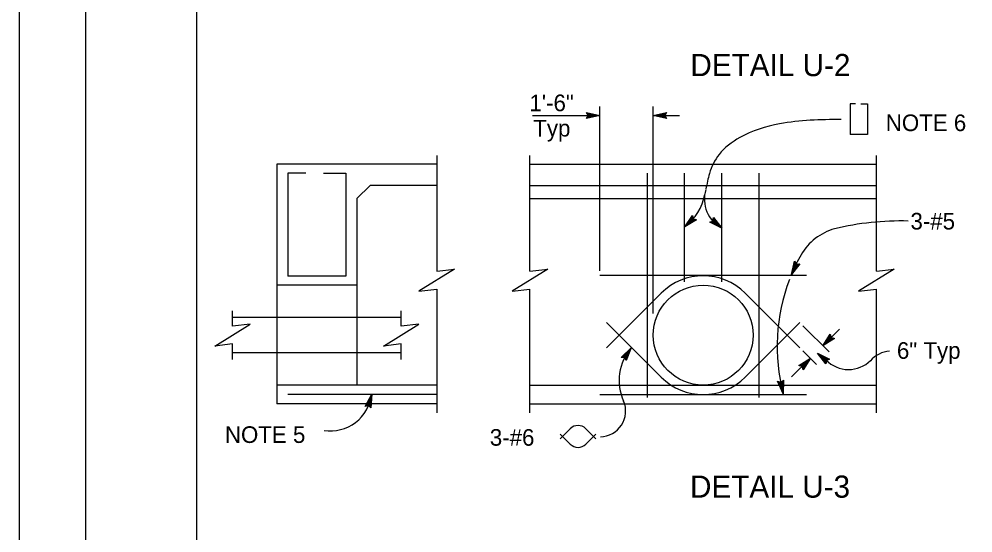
# Model space of a CAD drawing. Extents: x -894 to 866, y -472 to 714.
# Drawn here: x -894 to -464.5, y -125.2 to 106.4 of the extents above; entities that cross this region are included whole.
import ezdxf

# ---------------------------------------------------------------- set-up
doc = ezdxf.new("R2010")
doc.units = 0
for name, color, linetype in [('56 Stage 3 Anno', 7, 'Continuous'), ('57 Undefined', 7, 'Continuous'), ('60 Nongeo Data', 7, 'Continuous'), ('border_PLOTTING-ELEMENTS', 7, 'Continuous'), ('border_rw_22x34_Cut_Lines', 7, 'Continuous'), ('border_SHEET', 7, 'Continuous')]:
    doc.layers.add(name, color=color, linetype=linetype)

msp = doc.modelspace()

# ---------------------------------------------------------------- linework, layer by layer
at = {"layer": '56 Stage 3 Anno'}
for p, q in [((-632.45, 31.46), (-632.45, 66.96)), ((-608.44, 31.46), (-608.44, 66.96)), ((-662.79, 62.96), (-632.45, 62.96)), ((-637.65, 62.96), (-638.45, 64.3)), ((-638.45, 64.3), (-638.45, 64.3)), ((-638.45, 64.3), (-632.45, 62.96)), ((-632.45, 62.96), (-638.45, 61.63)), ((-638.45, 61.63), (-637.65, 62.96)), ((-638.45, 61.63), (-638.45, 61.63)), ((-638.24, 63.94), (-633.83, 62.96)), ((-633.85, 62.95), (-638.22, 61.99)), ((-635.22, 62.96), (-638.04, 62.33)), ((-638, 63.58), (-635.22, 62.96)), ((-637.83, 63.23), (-636.6, 62.96)), ((-636.6, 62.96), (-637.81, 62.69)), ((-632.45, 62.96), (-632.45, 62.96)), ((-608.44, 62.96), (-602.44, 64.29)), ((-608.44, 62.96), (-596.63, 62.96)), ((-602.44, 61.62), (-608.44, 62.96)), ((-608.44, 62.96), (-608.44, 62.96)), ((-602.66, 61.97), (-607.06, 62.96)), ((-607.05, 62.96), (-602.68, 63.93)), ((-605.68, 62.95), (-602.86, 63.58)), ((-602.89, 62.33), (-605.68, 62.95)), ((-604.3, 62.95), (-603.09, 63.22)), ((-603.07, 62.68), (-604.3, 62.95)), ((-602.44, 64.29), (-603.24, 62.96)), ((-603.24, 62.96), (-602.44, 61.62)), ((-602.44, 64.29), (-602.44, 64.29)), ((-602.44, 61.62), (-602.44, 61.62)), ((-632.45, -7.04), (-632.45, 31.46)), ((-608.44, -26.35), (-608.44, 31.46)), ((-594.28, 12.8), (-590.83, 17.89)), ((-594.28, 12.8), (-590.83, 17.89)), ((-593.27, 13.76), (-590.76, 17.47)), ((-593.27, 13.76), (-590.76, 17.47)), ((-590.83, 17.89), (-590.83, 17.89)), ((-590.83, 17.89), (-590.5, 16.37)), ((-590.83, 17.89), (-590.83, 17.89)), ((-590.83, 17.89), (-590.5, 16.37)), ((-589, 15.95), (-594.28, 12.8)), ((-589, 15.95), (-594.28, 12.8)), ((-589.4, 16.06), (-593.28, 13.75)), ((-589.4, 16.06), (-593.28, 13.75)), ((-592.27, 14.7), (-590.65, 17.09)), ((-592.27, 14.7), (-590.65, 17.09)), ((-589.82, 16.16), (-592.27, 14.7)), ((-589.82, 16.16), (-592.27, 14.7)), ((-591.27, 15.65), (-590.57, 16.67)), ((-591.27, 15.65), (-590.57, 16.67)), ((-590.19, 16.29), (-591.27, 15.65)), ((-590.19, 16.29), (-591.27, 15.65)), ((-590.5, 16.37), (-589, 15.95)), ((-590.5, 16.37), (-589, 15.95)), ((-589, 15.95), (-589, 15.95)), ((-589, 15.95), (-589, 15.95)), ((-583.01, 14.82), (-581.55, 15.36)), ((-577.5, 12.09), (-583.01, 14.82)), ((-583.01, 14.82), (-583.01, 14.82)), ((-578.59, 12.96), (-582.6, 14.96)), ((-579.65, 13.83), (-582.24, 15.11)), ((-580.73, 14.7), (-581.83, 15.25)), ((-581.55, 15.36), (-581.33, 16.9)), ((-581.51, 15.68), (-580.73, 14.7)), ((-581.43, 16.06), (-579.65, 13.83)), ((-581.39, 16.49), (-578.58, 12.96)), ((-581.33, 16.9), (-581.33, 16.9)), ((-581.33, 16.9), (-577.5, 12.09)), ((-594.28, 12.8), (-594.28, 12.8)), ((-594.28, 12.8), (-594.28, 12.8)), ((-577.5, 12.09), (-577.5, 12.09)), ((-546.21, -8.7), (-544.83, -2.71)), ((-542.42, -3.86), (-546.21, -8.7)), ((-545.61, -7.45), (-544.6, -3.08)), ((-542.83, -3.91), (-545.61, -7.46)), ((-545.02, -6.21), (-544.37, -3.39)), ((-543.26, -3.96), (-545.02, -6.21)), ((-544.83, -2.71), (-544.83, -2.71)), ((-544.83, -2.71), (-543.97, -4.01)), ((-544.42, -4.96), (-544.14, -3.76)), ((-543.64, -3.97), (-544.42, -4.96)), ((-543.97, -4.01), (-542.42, -3.86)), ((-542.42, -3.86), (-542.42, -3.86)), ((-546.21, -8.7), (-546.21, -8.7)), ((-541.04, -31.8), (-529.2, -43.64)), ((-524.5, -33.29), (-532.03, -40.82)), ((-532.03, -40.82), (-528.73, -35.63)), ((-526.84, -37.52), (-532.03, -40.82)), ((-531.05, -39.83), (-528.64, -36.05)), ((-527.24, -37.42), (-531.05, -39.84)), ((-530.07, -38.86), (-528.52, -36.42)), ((-527.66, -37.33), (-530.07, -38.86)), ((-529.1, -37.89), (-528.43, -36.84)), ((-528.03, -37.21), (-529.1, -37.89)), ((-528.73, -35.63), (-528.73, -35.63)), ((-528.73, -35.63), (-528.35, -37.14)), ((-528.35, -37.14), (-526.84, -37.52)), ((-526.84, -37.52), (-526.84, -37.52)), ((-622.85, -46.06), (-618.37, -41.84)), ((-618.37, -41.84), (-620.63, -47.55)), ((-618.37, -41.84), (-618.37, -41.84)), ((-532.03, -40.82), (-532.03, -40.82)), ((-621.29, -46.14), (-622.85, -46.06)), ((-622.85, -46.06), (-622.85, -46.06)), ((-622.43, -46.08), (-619.15, -42.98)), ((-622, -46.08), (-619.92, -44.12)), ((-621.62, -46.13), (-620.7, -45.27)), ((-620.63, -47.55), (-621.29, -46.14)), ((-620.7, -45.27), (-621.15, -46.42)), ((-619.92, -44.12), (-620.99, -46.82)), ((-619.15, -42.99), (-620.8, -47.16)), ((-546.11, -54.89), (-537.69, -46.47)), ((-542.88, -49.77), (-537.69, -46.47)), ((-541.04, -43.11), (-534.86, -49.3)), ((-537.69, -46.47), (-540.99, -51.66)), ((-537.69, -46.47), (-537.69, -46.47)), ((-530.7, -48.98), (-534.51, -44.16)), ((-534.51, -44.16), (-534.51, -44.16)), ((-534.51, -44.16), (-529.02, -46.91)), ((-530.7, -48.98), (-534.51, -44.16)), ((-534.51, -44.16), (-534.51, -44.16)), ((-534.51, -44.16), (-529.02, -46.91)), ((-530.69, -48.98), (-534.5, -44.16)), ((-534.5, -44.16), (-534.5, -44.16)), ((-534.5, -44.16), (-529.01, -46.91)), ((-530.69, -48.98), (-534.5, -44.16)), ((-534.5, -44.16), (-534.5, -44.16)), ((-534.5, -44.16), (-529.01, -46.91)), ((-530.64, -48.57), (-533.44, -45.03)), ((-530.64, -48.57), (-533.44, -45.03)), ((-533.43, -45.03), (-529.43, -47.04)), ((-533.43, -45.03), (-529.43, -47.04)), ((-530.63, -48.57), (-533.43, -45.03)), ((-530.63, -48.57), (-533.43, -45.03)), ((-533.42, -45.03), (-529.42, -47.04)), ((-533.42, -45.03), (-529.42, -47.04)), ((-530.6, -48.14), (-532.37, -45.9)), ((-532.37, -45.9), (-529.78, -47.19)), ((-530.6, -48.14), (-532.37, -45.9)), ((-532.37, -45.9), (-529.78, -47.19)), ((-530.59, -48.14), (-532.36, -45.9)), ((-532.36, -45.9), (-529.77, -47.19)), ((-530.59, -48.14), (-532.36, -45.9)), ((-532.36, -45.9), (-529.77, -47.19)), ((-530.52, -47.76), (-531.3, -46.77)), ((-531.3, -46.77), (-530.19, -47.32)), ((-530.52, -47.76), (-531.3, -46.77)), ((-531.3, -46.77), (-530.19, -47.32)), ((-530.51, -47.76), (-531.29, -46.77)), ((-531.29, -46.77), (-530.18, -47.32)), ((-530.51, -47.76), (-531.29, -46.77)), ((-531.29, -46.77), (-530.18, -47.32)), ((-529.02, -46.91), (-530.48, -47.43)), ((-529.02, -46.91), (-530.48, -47.43)), ((-529.01, -46.91), (-530.47, -47.43)), ((-529.01, -46.91), (-530.47, -47.43)), ((-529.02, -46.91), (-529.02, -46.91)), ((-529.02, -46.91), (-529.02, -46.91)), ((-529.01, -46.91), (-529.01, -46.91)), ((-529.01, -46.91), (-529.01, -46.91)), ((-620.63, -47.55), (-620.63, -47.55)), ((-541.36, -50.15), (-542.88, -49.77)), ((-542.88, -49.77), (-542.88, -49.77)), ((-542.47, -49.87), (-538.66, -47.45)), ((-542.05, -49.95), (-539.64, -48.42)), ((-541.68, -50.08), (-540.62, -49.4)), ((-540.99, -51.66), (-541.36, -50.15)), ((-540.62, -49.4), (-541.28, -50.44)), ((-539.64, -48.42), (-541.2, -50.86)), ((-538.67, -47.46), (-541.08, -51.24)), ((-530.48, -47.43), (-530.7, -48.98)), ((-530.48, -47.43), (-530.7, -48.98)), ((-530.7, -48.98), (-530.7, -48.98)), ((-530.7, -48.98), (-530.7, -48.98)), ((-530.47, -47.43), (-530.69, -48.98)), ((-530.47, -47.43), (-530.69, -48.98)), ((-530.69, -48.98), (-530.69, -48.98)), ((-530.69, -48.98), (-530.69, -48.98)), ((-540.99, -51.66), (-540.99, -51.66)), ((-549.91, -62.45), (-552.42, -56.84)), ((-552.42, -56.84), (-552.42, -56.84)), ((-552.42, -56.84), (-550.96, -57.36)), ((-550.19, -61.09), (-552.02, -57)), ((-550.46, -59.74), (-551.64, -57.1)), ((-550.74, -58.39), (-551.24, -57.26)), ((-550.96, -57.36), (-549.8, -56.3)), ((-550.72, -57.13), (-550.74, -58.39)), ((-550.41, -56.89), (-550.46, -59.74)), ((-550.11, -56.59), (-550.19, -61.1)), ((-549.8, -56.3), (-549.91, -62.45)), ((-549.8, -56.3), (-549.8, -56.3)), ((-738.15, -68.14), (-735.25, -62.72)), ((-737.75, -68.03), (-735.62, -64.05)), ((-735.62, -64.06), (-735.86, -68.54)), ((-735.25, -62.72), (-735.58, -68.86)), ((-735.25, -62.72), (-735.25, -62.72)), ((-549.91, -62.45), (-549.91, -62.45)), ((-736.65, -67.73), (-738.15, -68.14)), ((-738.15, -68.14), (-738.15, -68.14)), ((-737.34, -67.9), (-736, -65.38)), ((-736.96, -67.82), (-736.37, -66.71)), ((-735.58, -68.86), (-736.65, -67.73)), ((-736.37, -66.71), (-736.43, -67.95)), ((-736, -65.38), (-736.15, -68.27)), ((-735.58, -68.86), (-735.58, -68.86))]:
    msp.add_line(p, q, dxfattribs=at)
for centre, radius, start, end in [((-607.95, 31.35), 23.04, 306.3848, 349.8788), ((-570.55, 25.22), 14.86, 163.0638, 242.1072), ((-496.87, -113.63), 129.05, 88.5872, 103.4075), ((-519.54, -13.07), 26, 106.2128, 149.2872), ((-467.98, -41.09), 84.67, 150.8029, 157.5103), ((-467.98, -41.09), 84.67, 159.2145, 194.6124), ((-601.34, -56.46), 22.45, 139.3462, 204.4781), ((-501.11, -55.85), 12.63, 94.1424, 139.0342), ((-520.47, -37.46), 14.09, 224.1694, 314.5689), ((-753.83, -60.62), 18.59, 261.2788, 353.564), ((-632.5, -70.26), 11.63, 271.3247, 22.7537)]:
    msp.add_arc(centre, radius, start, end, dxfattribs=at)
msp.add_spline([(-523.82, 61.14), (-551.53, 59.19), (-569.47, 52.96), (-578.77, 45.43), (-583.14, 36.78), (-584.71, 29.84)], degree=3, dxfattribs=at)
at = {"layer": '60 Nongeo Data'}
for p, q in [((-519.7, 68.26), (-519.7, 54.31)), ((-517.3, 68.26), (-519.7, 68.26)), ((-514.9, 68.26), (-511.9, 68.26)), ((-511.9, 68.26), (-511.9, 54.31)), ((-511.9, 54.31), (-519.7, 54.31)), ((-705.95, 44.96), (-705.95, -7.29)), ((-663.95, -7.29), (-663.95, 44.96)), ((-507.95, -7.29), (-507.95, 44.96)), ((-705.95, 40.96), (-777.95, 40.96)), ((-777.95, 40.96), (-777.95, -28.04)), ((-663.95, 40.96), (-507.95, 40.96)), ((-772.95, 36.96), (-772.95, -9.54)), ((-764.95, 36.96), (-772.95, 36.96)), ((-756.95, 36.96), (-746.95, 36.96)), ((-746.95, 36.96), (-746.95, -9.54)), ((-611.1, -64.09), (-611.1, 36.96)), ((-594.33, -12.05), (-594.33, 36.96)), ((-577.56, -12.05), (-577.56, 36.96)), ((-560.78, -64.09), (-560.78, 36.96)), ((-735.95, 31.46), (-741.95, 25.46)), ((-705.95, 31.46), (-735.95, 31.46)), ((-663.95, 31.46), (-507.95, 31.46)), ((-741.95, 25.46), (-741.95, -28.04)), ((-663.95, 25.46), (-507.95, 25.46)), ((-746.95, -9.54), (-772.95, -9.54)), ((-632.45, -9.04), (-539.45, -9.04)), ((-741.95, -13.54), (-777.95, -13.54)), ((-705.95, -15.29), (-705.95, -71.04)), ((-663.95, -71.04), (-663.95, -15.29)), ((-629.43, -41.7), (-604.86, -17.13)), ((-542.46, -41.7), (-567.03, -17.13)), ((-507.95, -71.04), (-507.95, -15.29)), ((-797.95, -32.04), (-797.95, -25.04)), ((-721.95, -32.04), (-721.95, -25.04)), ((-721.95, -28.04), (-797.95, -28.04)), ((-777.95, -28.04), (-777.95, -44.04)), ((-741.95, -28.04), (-741.95, -44.04)), ((-604.86, -54.96), (-629.43, -30.39)), ((-567.03, -54.96), (-542.46, -30.39)), ((-797.95, -47.04), (-797.95, -40.04)), ((-721.95, -47.04), (-721.95, -40.04)), ((-721.95, -44.04), (-797.95, -44.04)), ((-777.95, -44.04), (-777.95, -67.04)), ((-741.95, -44.04), (-741.95, -58.54)), ((-741.95, -58.54), (-777.95, -58.54)), ((-705.95, -58.54), (-741.95, -58.54)), ((-663.95, -58.54), (-507.95, -58.54)), ((-705.95, -62.79), (-772.95, -62.79)), ((-632.45, -62.79), (-539.45, -62.79)), ((-705.95, -67.04), (-777.95, -67.04)), ((-663.95, -67.04), (-507.95, -67.04)), ((-650.33, -82.78), (-645.79, -78.24)), ((-645.79, -85.23), (-650.33, -80.69)), ((-634.25, -82.78), (-638.79, -78.24)), ((-638.79, -85.23), (-634.25, -80.69))]:
    msp.add_line(p, q, dxfattribs=at)
for points in [[(-705.95, -7.29), (-697.95, -6.29), (-713.95, -16.29), (-705.95, -15.29)], [(-663.95, -7.29), (-655.95, -6.29), (-671.95, -16.29), (-663.95, -15.29)], [(-507.95, -7.29), (-499.95, -6.29), (-515.95, -16.29), (-507.95, -15.29)], [(-797.95, -40.04), (-805.95, -41.04), (-789.95, -31.04), (-797.95, -32.04)], [(-721.95, -40.04), (-729.95, -41.04), (-713.95, -31.04), (-721.95, -32.04)]]:
    msp.add_lwpolyline(points, dxfattribs=at)
msp.add_circle((-585.94, -36.04), 22.5, dxfattribs=at)
for centre, radius, start, end in [((-585.94, -36.04), 26.75, 45, 135), ((-585.94, -36.04), 26.75, 45, 135), ((-585.94, -36.04), 26.75, 225, 315), ((-585.94, -36.04), 26.75, 225, 315), ((-642.29, -81.73), 4.94, 45, 135), ((-642.29, -81.73), 4.94, 45, 135), ((-642.29, -81.73), 4.94, 225, 315), ((-642.29, -81.73), 4.94, 225, 315)]:
    msp.add_arc(centre, radius, start, end, dxfattribs=at)
at = {"layer": 'border_PLOTTING-ELEMENTS'}
for points in [[(-894.04, -472.44), (865.96, -472.44), (865.96, 713.56), (-894.04, 713.56)], [(-864.04, 670.56), (835.96, 670.56), (835.96, -429.44), (-864.04, -429.44)]]:
    msp.add_lwpolyline(points, close=True, dxfattribs=at)
at = {"layer": 'border_rw_22x34_Cut_Lines'}
msp.add_lwpolyline([(-864.04, 670.56), (835.96, 670.56), (835.96, -429.44), (-864.04, -429.44)], close=True, dxfattribs=at)
at = {"layer": 'border_SHEET'}
msp.add_line((-814.04, -404.44), (-814.04, 645.56), dxfattribs=at)

# ---------------------------------------------------------------- texts
at = {"layer": '57 Undefined'}
for s, height, p in [('DETAIL U-2', 10, (-591.72, 80.67)), ('1\'-6"', 7.5, (-664.19, 64.88)), ('Typ', 7.5, (-662.46, 53.46)), ('NOTE 6', 7.5, (-503.71, 55.9)), ('3-#5', 7.5, (-492.59, 11.56)), ('6" Typ', 7.5, (-498.69, -46.73)), ('NOTE 5', 7.5, (-801.34, -84.64)), ('3-#6', 7.5, (-682.03, -85.89)), ('DETAIL U-3', 10, (-591.88, -109.32))]:
    msp.add_text(s, height=height, dxfattribs=at).set_placement(p)

doc.saveas('drawing.dxf')
